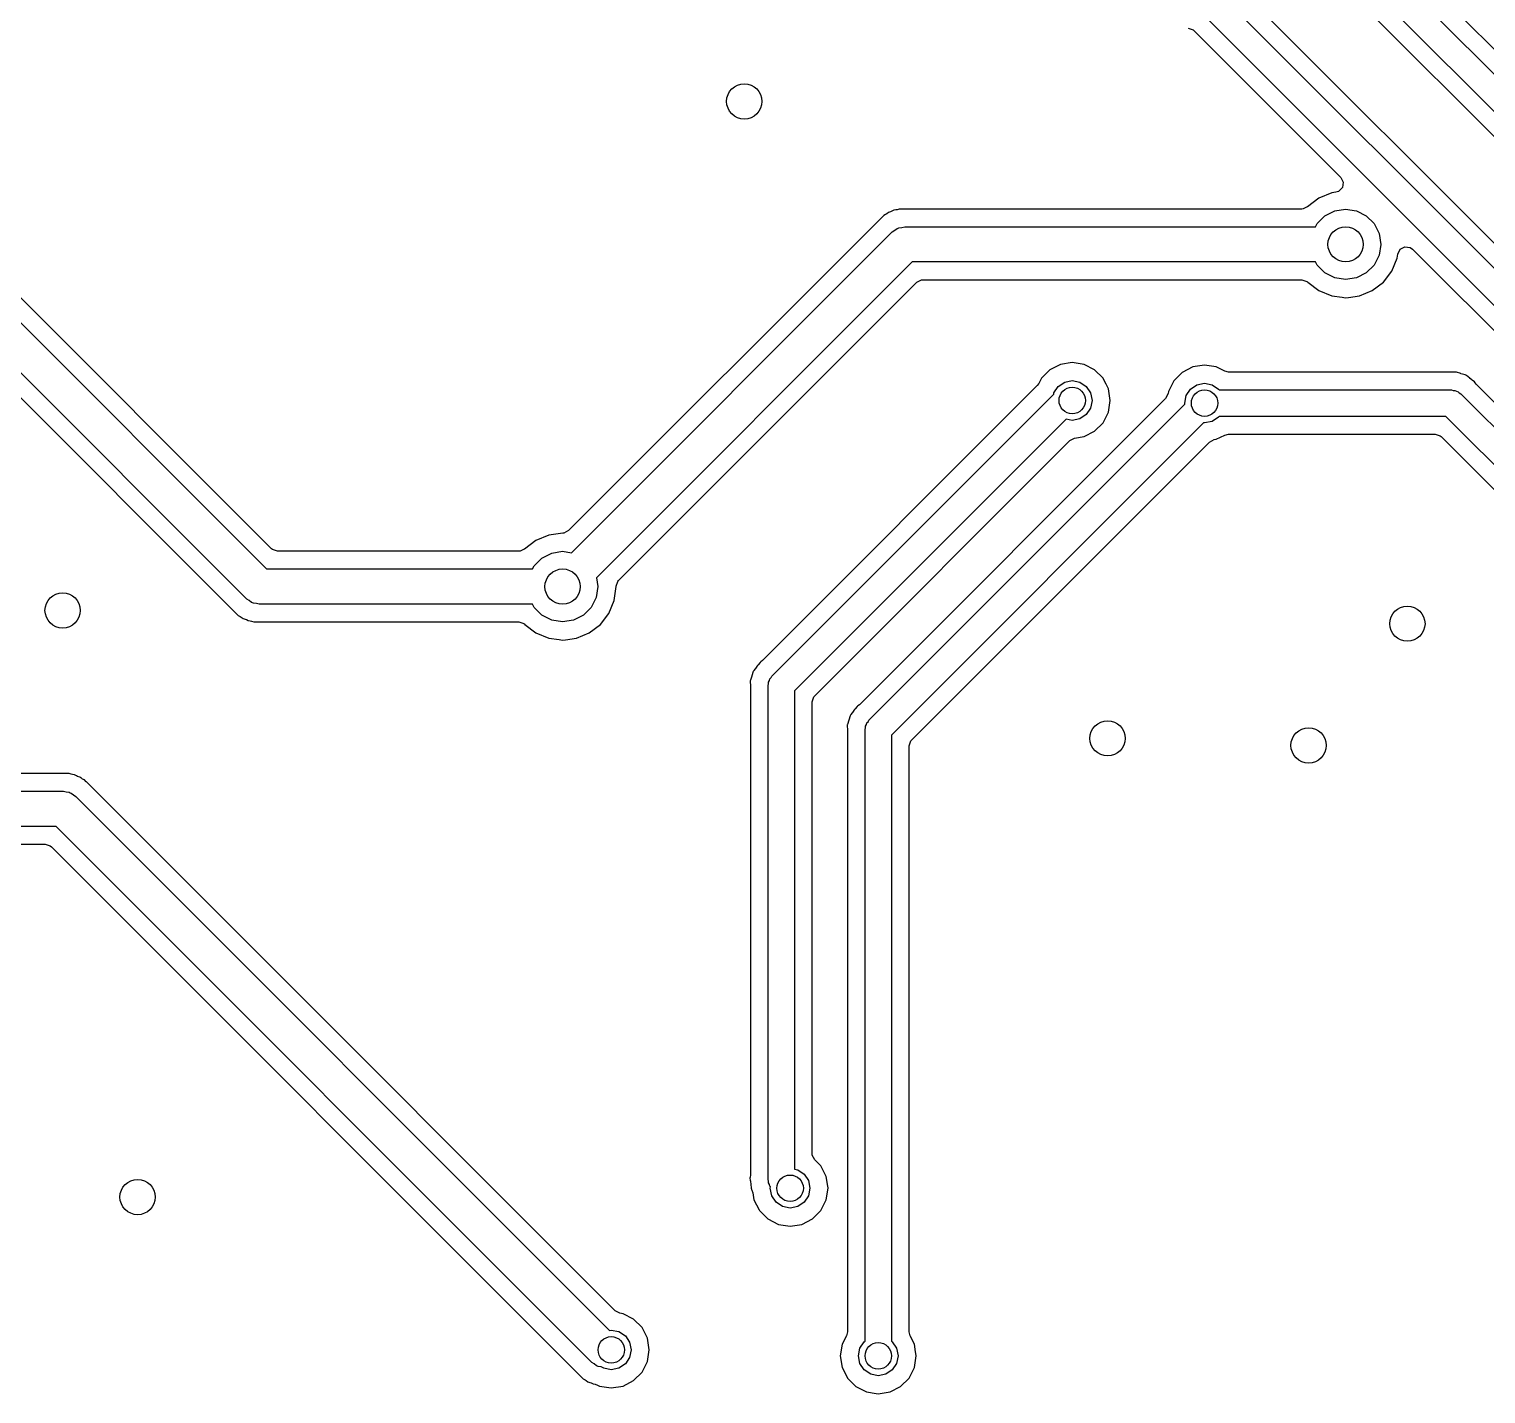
# Model space of a CAD drawing. Extents: x 0 to 2.79, y -2.39 to 0.
# Drawn here: x 1.295 to 1.945, y -1.481 to -0.872 of the extents above; entities that cross this region are included whole.
import ezdxf

# ---------------------------------------------------------------- set-up
doc = ezdxf.new("R2010")
doc.units = 0
doc.header["$MEASUREMENT"] = 0
doc.layers.add('BLACK', color=7, linetype='CONTINUOUS')

msp = doc.modelspace()

# ---------------------------------------------------------------- linework, layer by layer
at = {"layer": 'BLACK', "linetype": 'CONTINUOUS'}
for p, q in [((2.11299, -1.04469), (1.78209, -0.71378)), ((1.81205, -0.754879), (2.09551, -1.03834)), ((2.08543, -1.04497), (1.80543, -0.764961)), ((1.8033, -0.773996), (2.0764, -1.04709)), ((2.14709, -1.16537), (1.83074, -0.84902)), ((1.82386, -0.853304), (2.14497, -1.17441)), ((2.13834, -1.18449), (1.81724, -0.863386)), ((1.81235, -0.87128), (1.81465, -0.872024)), ((1.16157, -0.873273), (1.4009, -1.1126)), ((1.40303, -1.10356), (1.17144, -0.87198)), ((1.81465, -0.872024), (1.81511, -0.872421)), ((1.81511, -0.872421), (1.88052, -0.937828)), ((1.39207, -1.12604), (1.15044, -0.884409)), ((1.14915, -0.894279), (1.38737, -1.1325)), ((1.88123, -0.942354), (1.87953, -0.944057)), ((1.88052, -0.937828), (1.88161, -0.939974)), ((1.88161, -0.939974), (1.88123, -0.942354)), ((1.87073, -0.947065), (1.86559, -0.951011)), ((1.87649, -0.944683), (1.87073, -0.947065)), ((1.87073, -0.947065), (1.87073, -0.947065)), ((1.87827, -0.944448), (1.87649, -0.944683)), ((1.87649, -0.944683), (1.87649, -0.944683)), ((1.87953, -0.944057), (1.87827, -0.944448)), ((1.67555, -0.95569), (1.53576, -1.09549)), ((1.67644, -0.954801), (1.67555, -0.955689)), ((1.67555, -0.955689), (1.67555, -0.95569)), ((1.67555, -0.95569), (1.67555, -0.95569)), ((1.67555, -0.95569), (1.67555, -0.95569)), ((1.67729, -0.95437), (1.67644, -0.954801)), ((1.67781, -0.954051), (1.67729, -0.95437)), ((1.67858, -0.953492), (1.67781, -0.954051)), ((1.67948, -0.953199), (1.67858, -0.953492)), ((1.67858, -0.953492), (1.67858, -0.953492)), ((1.68005, -0.952965), (1.67948, -0.953199)), ((1.68089, -0.952534), (1.68005, -0.952965)), ((1.68183, -0.952385), (1.68089, -0.952534)), ((1.68089, -0.952534), (1.68089, -0.952534)), ((1.68243, -0.952242), (1.68183, -0.952385)), ((1.68333, -0.951949), (1.68243, -0.952242)), ((1.68832, -0.951949), (1.68333, -0.951949)), ((1.68333, -0.951949), (1.68333, -0.951949)), ((1.68333, -0.951949), (1.68333, -0.951949)), ((1.86309, -0.951949), (1.68832, -0.951949)), ((1.8637, -0.951901), (1.86309, -0.951949)), ((1.86555, -0.950956), (1.8637, -0.951901)), ((1.86559, -0.951011), (1.86555, -0.950956)), ((1.86992, -0.95846), (1.8734, -0.954976)), ((1.8734, -0.954976), (1.87779, -0.952739)), ((1.87779, -0.952739), (1.88266, -0.951969)), ((1.88266, -0.951969), (1.88752, -0.952739)), ((1.88752, -0.952739), (1.89191, -0.954976)), ((1.89191, -0.954976), (1.8954, -0.95846)), ((1.53705, -1.10536), (1.68026, -0.962149)), ((1.68026, -0.962149), (1.68138, -0.961446)), ((1.68138, -0.961446), (1.68241, -0.960622)), ((1.68241, -0.960622), (1.68285, -0.960523)), ((1.68285, -0.960523), (1.68323, -0.960284)), ((1.68323, -0.960284), (1.68454, -0.960136)), ((1.68454, -0.960136), (1.68583, -0.959843)), ((1.68583, -0.959843), (1.86921, -0.959843)), ((1.86921, -0.959843), (1.86992, -0.95846)), ((1.8954, -0.95846), (1.89763, -0.96285)), ((1.89763, -0.96285), (1.89841, -0.967717)), ((1.89841, -0.967717), (1.89763, -0.972583)), ((1.90696, -0.969929), (1.90908, -0.96878)), ((1.90908, -0.96878), (1.91147, -0.969094)), ((1.91147, -0.969094), (1.91255, -0.969856)), ((1.68909, -0.975591), (1.54819, -1.11649)), ((1.86921, -0.975591), (1.68909, -0.975591)), ((1.86992, -0.976973), (1.86921, -0.975591)), ((1.89763, -0.972583), (1.8954, -0.976973)), ((1.90331, -0.979639), (1.90569, -0.973888)), ((1.90569, -0.973888), (1.90593, -0.972104)), ((1.90593, -0.972104), (1.90696, -0.969929)), ((1.91255, -0.969856), (2.13146, -1.18877)), ((1.8734, -0.980457), (1.86992, -0.976973)), ((1.87779, -0.982694), (1.8734, -0.980457)), ((1.89191, -0.980457), (1.88752, -0.982694)), ((1.8954, -0.976973), (1.89191, -0.980457)), ((1.89952, -0.984578), (1.90331, -0.979639)), ((1.55806, -1.11778), (1.69122, -0.984626)), ((1.69122, -0.984626), (1.69336, -0.983532)), ((1.69336, -0.983532), (1.69397, -0.983484)), ((1.69397, -0.983484), (1.86309, -0.983484)), ((1.86309, -0.983484), (1.86538, -0.984229)), ((1.86538, -0.984229), (1.86572, -0.984517)), ((1.86572, -0.984517), (1.8658, -0.984578)), ((1.8658, -0.984578), (1.8658, -0.984578)), ((1.8658, -0.984578), (1.87073, -0.988368)), ((1.87073, -0.988368), (1.87649, -0.99075)), ((1.88266, -0.983465), (1.87779, -0.982694)), ((1.88752, -0.982694), (1.88266, -0.983465)), ((1.88883, -0.99075), (1.89458, -0.988368)), ((1.89458, -0.988368), (1.89952, -0.984578)), ((1.87649, -0.99075), (1.88111, -0.991359)), ((1.88111, -0.991359), (1.88266, -0.991562)), ((1.88266, -0.991562), (1.88389, -0.9914)), ((1.88266, -0.991562), (1.88266, -0.991562)), ((1.88266, -0.991562), (1.88266, -0.991562)), ((1.88389, -0.9914), (1.88883, -0.99075)), ((1.76063, -1.02044), (1.75539, -1.02127)), ((1.76587, -1.02127), (1.76063, -1.02044)), ((1.74691, -1.02743), (1.74571, -1.02978)), ((1.75066, -1.02368), (1.74691, -1.02743)), ((1.75539, -1.02127), (1.75066, -1.02368)), ((1.75539, -1.02127), (1.75539, -1.02127)), ((1.7706, -1.02368), (1.76587, -1.02127)), ((1.76587, -1.02127), (1.76587, -1.02127)), ((1.77435, -1.02743), (1.7706, -1.02368)), ((1.7706, -1.02368), (1.7706, -1.02368)), ((1.77441, -1.02754), (1.77435, -1.02743)), ((1.77572, -1.03012), (1.77441, -1.02754)), ((1.80972, -1.02486), (1.80596, -1.02861)), ((1.81444, -1.02245), (1.80972, -1.02486)), ((1.81969, -1.02162), (1.81444, -1.02245)), ((1.81444, -1.02245), (1.81444, -1.02245)), ((1.82493, -1.02245), (1.81969, -1.02162)), ((1.82867, -1.02436), (1.82493, -1.02245)), ((1.83044, -1.02478), (1.82867, -1.02436)), ((1.9296, -1.02478), (1.83044, -1.02478)), ((1.92968, -1.02478), (1.9296, -1.02478)), ((1.93155, -1.0247), (1.92968, -1.02478)), ((1.93165, -1.0247), (1.93155, -1.0247)), ((1.93194, -1.02474), (1.93165, -1.0247)), ((1.93165, -1.0247), (1.93165, -1.0247)), ((1.93222, -1.02478), (1.93194, -1.02474)), ((1.93409, -1.02543), (1.93222, -1.02478)), ((1.93417, -1.02545), (1.93409, -1.02543)), ((1.93478, -1.02563), (1.93417, -1.02545)), ((1.93607, -1.02601), (1.93478, -1.02563)), ((1.93633, -1.02614), (1.93607, -1.02601)), ((1.93607, -1.02601), (1.93607, -1.02601)), ((1.93658, -1.02628), (1.93633, -1.02614)), ((1.93814, -1.02749), (1.93658, -1.02628)), ((1.9382, -1.02754), (1.93814, -1.02749)), ((1.93887, -1.02802), (1.9382, -1.02754)), ((1.745, -1.03076), (1.62225, -1.15351)), ((1.74571, -1.02978), (1.745, -1.03076)), ((1.75233, -1.03459), (1.75245, -1.03401)), ((1.75245, -1.03401), (1.75437, -1.03114)), ((1.75437, -1.03114), (1.75724, -1.02922)), ((1.75724, -1.02922), (1.76063, -1.02854)), ((1.76063, -1.02854), (1.76402, -1.02922)), ((1.76402, -1.02922), (1.76689, -1.03114)), ((1.76689, -1.03114), (1.76881, -1.03401)), ((1.76881, -1.03401), (1.76949, -1.0374)), ((1.77676, -1.03216), (1.77572, -1.03012)), ((1.77759, -1.0374), (1.77676, -1.03216)), ((1.80355, -1.03334), (1.8034, -1.0343)), ((1.80596, -1.02861), (1.80355, -1.03334)), ((1.80355, -1.03334), (1.80355, -1.03334)), ((1.8115, -1.03519), (1.81342, -1.03232)), ((1.81342, -1.03232), (1.8163, -1.0304)), ((1.8163, -1.0304), (1.81969, -1.02972)), ((1.81969, -1.02972), (1.82307, -1.0304)), ((1.82307, -1.0304), (1.82595, -1.03232)), ((1.82595, -1.03232), (1.82619, -1.03268)), ((1.82619, -1.03268), (1.92992, -1.03268)), ((1.92992, -1.03268), (1.93067, -1.03288)), ((1.93067, -1.03288), (1.93145, -1.03288)), ((1.93145, -1.03288), (1.93212, -1.03327)), ((1.93212, -1.03327), (1.93287, -1.03347)), ((1.93287, -1.03347), (1.93342, -1.03402)), ((1.93342, -1.03402), (1.9341, -1.03441)), ((1.93899, -1.02813), (1.93887, -1.02802)), ((1.93917, -1.02829), (1.93899, -1.02813)), ((1.94021, -1.02911), (1.93917, -1.02829)), ((1.94047, -1.0295), (1.94021, -1.02911)), ((1.94098, -1.03012), (1.94047, -1.0295)), ((2.09742, -1.18656), (1.94098, -1.03012)), ((1.62653, -1.16039), (1.75233, -1.03459)), ((1.80231, -1.03644), (1.66556, -1.1732)), ((1.66984, -1.18008), (1.81091, -1.03901)), ((1.76949, -1.0374), (1.76881, -1.04079)), ((1.77676, -1.04264), (1.77759, -1.0374)), ((1.8034, -1.0343), (1.80231, -1.03644)), ((1.81083, -1.03858), (1.8115, -1.03519)), ((1.81091, -1.03901), (1.81083, -1.03858)), ((1.9341, -1.03441), (2.09485, -1.19516)), ((1.75791, -1.04572), (1.63661, -1.16701)), ((1.76063, -1.04626), (1.75791, -1.04572)), ((1.76402, -1.04559), (1.76063, -1.04626)), ((1.76689, -1.04367), (1.76402, -1.04559)), ((1.76881, -1.04079), (1.76689, -1.04367)), ((1.77435, -1.04737), (1.77676, -1.04264)), ((1.82307, -1.04677), (1.81969, -1.04744)), ((1.82595, -1.04485), (1.82307, -1.04677)), ((1.82619, -1.04449), (1.82595, -1.04485)), ((1.92748, -1.04449), (1.82619, -1.04449)), ((2.0865, -1.20351), (1.92748, -1.04449)), ((1.81926, -1.04736), (1.67992, -1.1867)), ((1.76164, -1.0542), (1.76587, -1.05353)), ((1.76587, -1.05353), (1.7706, -1.05112)), ((1.7706, -1.05112), (1.77435, -1.04737)), ((1.81969, -1.04744), (1.81926, -1.04736)), ((1.82493, -1.05471), (1.82867, -1.05281)), ((1.82867, -1.05281), (1.83044, -1.05238)), ((1.83044, -1.05238), (1.92259, -1.05238)), ((1.92259, -1.05238), (1.92488, -1.05313)), ((1.92488, -1.05313), (1.92535, -1.05352)), ((1.92535, -1.05352), (2.0779, -1.20608)), ((1.64565, -1.16914), (1.75949, -1.0553)), ((1.68896, -1.18883), (1.82182, -1.05596)), ((1.75949, -1.0553), (1.76164, -1.0542)), ((1.82182, -1.05596), (1.82397, -1.05486)), ((1.82397, -1.05486), (1.82493, -1.05471)), ((1.5269, -1.09744), (1.52115, -1.09982)), ((1.53317, -1.09661), (1.5269, -1.09744)), ((1.5269, -1.09744), (1.5269, -1.09744)), ((1.53361, -1.09658), (1.53317, -1.09661)), ((1.53576, -1.09549), (1.53361, -1.09658)), ((1.40349, -1.10396), (1.40303, -1.10356)), ((1.40578, -1.1047), (1.40349, -1.10396)), ((1.5135, -1.1047), (1.40578, -1.1047)), ((1.51411, -1.10466), (1.5135, -1.1047)), ((1.51596, -1.10371), (1.51411, -1.10466)), ((1.51601, -1.10377), (1.51596, -1.10371)), ((1.52115, -1.09982), (1.51601, -1.10377)), ((1.52115, -1.09982), (1.52115, -1.09982)), ((1.52381, -1.10773), (1.5282, -1.1055)), ((1.5282, -1.1055), (1.53307, -1.10472)), ((1.53307, -1.10472), (1.53705, -1.10536)), ((1.51963, -1.1126), (1.52033, -1.11122)), ((1.52033, -1.11122), (1.52381, -1.10773)), ((1.4009, -1.1126), (1.51963, -1.1126)), ((1.54819, -1.11649), (1.54882, -1.12047)), ((1.55702, -1.12023), (1.55766, -1.11825)), ((1.55766, -1.11825), (1.55806, -1.11778)), ((1.54882, -1.12047), (1.54805, -1.12534)), ((1.5561, -1.12664), (1.55692, -1.12047)), ((1.55692, -1.12047), (1.55695, -1.12022)), ((1.55695, -1.12022), (1.55702, -1.12023)), ((1.39319, -1.12674), (1.39207, -1.12604)), ((1.39422, -1.12757), (1.39319, -1.12674)), ((1.39466, -1.12767), (1.39422, -1.12757)), ((1.39504, -1.1279), (1.39466, -1.12767)), ((1.39635, -1.12805), (1.39504, -1.1279)), ((1.39764, -1.12835), (1.39635, -1.12805)), ((1.51963, -1.12835), (1.39764, -1.12835)), ((1.52033, -1.12973), (1.51963, -1.12835)), ((1.52381, -1.13321), (1.52033, -1.12973)), ((1.54581, -1.12973), (1.54233, -1.13321)), ((1.54805, -1.12534), (1.54581, -1.12973)), ((1.55372, -1.1324), (1.5561, -1.12664)), ((1.38737, -1.1325), (1.38825, -1.13339)), ((1.38825, -1.13339), (1.38825, -1.13339)), ((1.38825, -1.13339), (1.3891, -1.13382)), ((1.3891, -1.13382), (1.38962, -1.13414)), ((1.38962, -1.13414), (1.39039, -1.1347)), ((1.39039, -1.1347), (1.39129, -1.13499)), ((1.39129, -1.13499), (1.39186, -1.13522)), ((1.39186, -1.13522), (1.3927, -1.13566)), ((1.3927, -1.13566), (1.39364, -1.1358)), ((1.39364, -1.1358), (1.39424, -1.13595)), ((1.39424, -1.13595), (1.39514, -1.13624)), ((1.39514, -1.13624), (1.3964, -1.13624)), ((1.3964, -1.13624), (1.5135, -1.13624)), ((1.5135, -1.13624), (1.51579, -1.13698)), ((1.51579, -1.13698), (1.51613, -1.13727)), ((1.51613, -1.13727), (1.51621, -1.13733)), ((1.51621, -1.13733), (1.51621, -1.13733)), ((1.51621, -1.13733), (1.52115, -1.14112)), ((1.5282, -1.13545), (1.52381, -1.13321)), ((1.53307, -1.13622), (1.5282, -1.13545)), ((1.53794, -1.13545), (1.53307, -1.13622)), ((1.54233, -1.13321), (1.53794, -1.13545)), ((1.54499, -1.14112), (1.54993, -1.13733)), ((1.54993, -1.13733), (1.55372, -1.1324)), ((1.52115, -1.14112), (1.5269, -1.14351)), ((1.5269, -1.14351), (1.53153, -1.14412)), ((1.53153, -1.14412), (1.53307, -1.14432)), ((1.53307, -1.14432), (1.53431, -1.14416)), ((1.53307, -1.14432), (1.53307, -1.14432)), ((1.53307, -1.14432), (1.53307, -1.14432)), ((1.53431, -1.14416), (1.53924, -1.14351)), ((1.53924, -1.14351), (1.54499, -1.14112)), ((1.61962, -1.15635), (1.6184, -1.15791)), ((1.61967, -1.15628), (1.61962, -1.15635)), ((1.62014, -1.15562), (1.61967, -1.15628)), ((1.62026, -1.1555), (1.62014, -1.15562)), ((1.62042, -1.15532), (1.62026, -1.1555)), ((1.62123, -1.15427), (1.62042, -1.15532)), ((1.62162, -1.15402), (1.62123, -1.15427)), ((1.62123, -1.15427), (1.62123, -1.15427)), ((1.62225, -1.15351), (1.62162, -1.15402)), ((1.61686, -1.16255), (1.61683, -1.16284)), ((1.61683, -1.16284), (1.61691, -1.16481)), ((1.61691, -1.16226), (1.61686, -1.16255)), ((1.61755, -1.16039), (1.61691, -1.16226)), ((1.61758, -1.16032), (1.61755, -1.16039)), ((1.61814, -1.15842), (1.61758, -1.16032)), ((1.61827, -1.15816), (1.61814, -1.15842)), ((1.6184, -1.15791), (1.61827, -1.15816)), ((1.6248, -1.16457), (1.625, -1.16382)), ((1.625, -1.16304), (1.62539, -1.16237)), ((1.625, -1.16382), (1.625, -1.16304)), ((1.62539, -1.16237), (1.62559, -1.16161)), ((1.62559, -1.16161), (1.62614, -1.16106)), ((1.62614, -1.16106), (1.62653, -1.16039)), ((1.61691, -1.16481), (1.61691, -1.16489)), ((1.61691, -1.16489), (1.61691, -1.3832)), ((1.6248, -1.38504), (1.6248, -1.16457)), ((1.63661, -1.16701), (1.63661, -1.38051)), ((1.64451, -1.1719), (1.64525, -1.16961)), ((1.64525, -1.16961), (1.64565, -1.16914)), ((1.64451, -1.37353), (1.64451, -1.1719)), ((1.66293, -1.17603), (1.66171, -1.17759)), ((1.66297, -1.17597), (1.66293, -1.17603)), ((1.66345, -1.1753), (1.66297, -1.17597)), ((1.66357, -1.17519), (1.66345, -1.1753)), ((1.66373, -1.175), (1.66357, -1.17519)), ((1.66454, -1.17396), (1.66373, -1.175)), ((1.66493, -1.1737), (1.66454, -1.17396)), ((1.66454, -1.17396), (1.66454, -1.17396)), ((1.66556, -1.1732), (1.66493, -1.1737)), ((1.66017, -1.18223), (1.66013, -1.18252)), ((1.66013, -1.18252), (1.66021, -1.1845)), ((1.66022, -1.18195), (1.66017, -1.18223)), ((1.66086, -1.18008), (1.66022, -1.18195)), ((1.66088, -1.18), (1.66086, -1.18008)), ((1.66145, -1.17811), (1.66088, -1.18)), ((1.66157, -1.17785), (1.66145, -1.17811)), ((1.66171, -1.17759), (1.66157, -1.17785)), ((1.66811, -1.18425), (1.66831, -1.1835)), ((1.66831, -1.18272), (1.6687, -1.18205)), ((1.66831, -1.1835), (1.66831, -1.18272)), ((1.6687, -1.18205), (1.6689, -1.1813)), ((1.6689, -1.1813), (1.66945, -1.18075)), ((1.66945, -1.18075), (1.66984, -1.18008)), ((1.66021, -1.1845), (1.66022, -1.18458)), ((1.66022, -1.18458), (1.66022, -1.45303)), ((1.66811, -1.45728), (1.66811, -1.18425)), ((1.67992, -1.1867), (1.67992, -1.45728)), ((1.68781, -1.19158), (1.68856, -1.18929)), ((1.68856, -1.18929), (1.68896, -1.18883)), ((1.68781, -1.45303), (1.68781, -1.19158)), ((1.31144, -1.20392), (1.10342, -1.20392)), ((1.3127, -1.20392), (1.31144, -1.20392)), ((1.3136, -1.20421), (1.3127, -1.20392)), ((1.3127, -1.20392), (1.3127, -1.20392)), ((1.31419, -1.20435), (1.3136, -1.20421)), ((1.31513, -1.2045), (1.31419, -1.20435)), ((1.31598, -1.20493), (1.31513, -1.2045)), ((1.31654, -1.20517), (1.31598, -1.20493)), ((1.31745, -1.20546), (1.31654, -1.20517)), ((1.31798, -1.20585), (1.31745, -1.20546)), ((1.31745, -1.20546), (1.31745, -1.20546)), ((1.31821, -1.20602), (1.31798, -1.20585)), ((1.31873, -1.20634), (1.31821, -1.20602)), ((1.31958, -1.20677), (1.31873, -1.20634)), ((1.32037, -1.20756), (1.31958, -1.20677)), ((1.31958, -1.20677), (1.31958, -1.20677)), ((1.32047, -1.20766), (1.32037, -1.20756)), ((1.32037, -1.20756), (1.32037, -1.20756)), ((1.4386, -1.32579), (1.32047, -1.20766)), ((1.32047, -1.20766), (1.32047, -1.20766)), ((1.09854, -1.21181), (1.3102, -1.21181)), ((1.3102, -1.21181), (1.31149, -1.2121)), ((1.31149, -1.2121), (1.3128, -1.21225)), ((1.3128, -1.21225), (1.31318, -1.21249)), ((1.31318, -1.21249), (1.31361, -1.21259)), ((1.31361, -1.21259), (1.31465, -1.21341)), ((1.31465, -1.21341), (1.31577, -1.21412)), ((1.31577, -1.21412), (1.55405, -1.4524)), ((1.30694, -1.22756), (1.09528, -1.22756)), ((1.54606, -1.46668), (1.30694, -1.22756)), ((1.09403, -1.23545), (1.30205, -1.23545)), ((1.30205, -1.23545), (1.30434, -1.2362)), ((1.30434, -1.2362), (1.30481, -1.23659)), ((1.30481, -1.23659), (1.54135, -1.47314)), ((1.49727, -1.38446), (1.4386, -1.32579)), ((1.64456, -1.37414), (1.64451, -1.37353)), ((1.64565, -1.37629), (1.64456, -1.37414)), ((1.64711, -1.37775), (1.64565, -1.37629)), ((1.64837, -1.37901), (1.64711, -1.37775)), ((1.55647, -1.44366), (1.49727, -1.38446)), ((1.61683, -1.384), (1.61673, -1.38446)), ((1.61673, -1.38446), (1.61685, -1.3854)), ((1.61691, -1.3832), (1.61683, -1.384)), ((1.625, -1.38579), (1.6248, -1.38504)), ((1.63661, -1.38051), (1.63804, -1.38079)), ((1.63804, -1.38079), (1.64091, -1.38271)), ((1.64091, -1.38271), (1.64283, -1.38559)), ((1.65078, -1.38374), (1.64837, -1.37901)), ((1.65145, -1.38799), (1.65078, -1.38374)), ((1.61685, -1.3854), (1.61689, -1.38578)), ((1.61689, -1.38578), (1.61691, -1.38602)), ((1.61691, -1.38602), (1.61691, -1.38618)), ((1.61691, -1.38618), (1.61704, -1.38699)), ((1.61704, -1.38699), (1.61706, -1.38707)), ((1.61706, -1.38707), (1.6173, -1.38903)), ((1.6173, -1.38903), (1.61738, -1.38931)), ((1.61738, -1.38931), (1.61748, -1.38958)), ((1.61748, -1.38958), (1.61759, -1.38979)), ((1.61759, -1.38979), (1.61801, -1.39104)), ((1.61801, -1.39104), (1.61851, -1.39422)), ((1.625, -1.38657), (1.625, -1.38579)), ((1.62539, -1.38724), (1.625, -1.38657)), ((1.62559, -1.38799), (1.62539, -1.38724)), ((1.62592, -1.38832), (1.62559, -1.38799)), ((1.62579, -1.38898), (1.62592, -1.38832)), ((1.62646, -1.39237), (1.62579, -1.38898)), ((1.64283, -1.38559), (1.6435, -1.38898)), ((1.6435, -1.38898), (1.64283, -1.39237)), ((1.65078, -1.39422), (1.65161, -1.38898)), ((1.65159, -1.38886), (1.65145, -1.38799)), ((1.65161, -1.38898), (1.65159, -1.38886)), ((1.61851, -1.39422), (1.61852, -1.39422)), ((1.61852, -1.39422), (1.62077, -1.39864)), ((1.62838, -1.39524), (1.62646, -1.39237)), ((1.63126, -1.39716), (1.62838, -1.39524)), ((1.63465, -1.39783), (1.63126, -1.39716)), ((1.63804, -1.39716), (1.63465, -1.39783)), ((1.64091, -1.39524), (1.63804, -1.39716)), ((1.64283, -1.39237), (1.64091, -1.39524)), ((1.64837, -1.39895), (1.65078, -1.39422)), ((1.62077, -1.39864), (1.62092, -1.39895)), ((1.62092, -1.39895), (1.62468, -1.4027)), ((1.62468, -1.4027), (1.6294, -1.40511)), ((1.63989, -1.40511), (1.64461, -1.4027)), ((1.64461, -1.4027), (1.64837, -1.39895)), ((1.6294, -1.40511), (1.63366, -1.40578)), ((1.63366, -1.40578), (1.63465, -1.40594)), ((1.63465, -1.40594), (1.63989, -1.40511)), ((1.63465, -1.40594), (1.63465, -1.40594)), ((1.63465, -1.40594), (1.63465, -1.40594)), ((1.55862, -1.44475), (1.55647, -1.44366)), ((1.56006, -1.44498), (1.55862, -1.44475)), ((1.56478, -1.44739), (1.56006, -1.44498)), ((1.56006, -1.44498), (1.56006, -1.44498)), ((1.56854, -1.45114), (1.56478, -1.44739)), ((1.56478, -1.44739), (1.56478, -1.44739)), ((1.55405, -1.4524), (1.55481, -1.45225)), ((1.55481, -1.45225), (1.5582, -1.45293)), ((1.5582, -1.45293), (1.56108, -1.45485)), ((1.56108, -1.45485), (1.563, -1.45772)), ((1.57094, -1.45587), (1.56854, -1.45114)), ((1.57177, -1.46111), (1.57094, -1.45587)), ((1.65979, -1.4548), (1.65789, -1.45854)), ((1.66022, -1.45303), (1.65979, -1.4548)), ((1.68824, -1.4548), (1.68781, -1.45303)), ((1.69015, -1.45854), (1.68824, -1.4548)), ((1.563, -1.45772), (1.56367, -1.46111)), ((1.56367, -1.46111), (1.563, -1.4645)), ((1.57094, -1.46635), (1.57177, -1.46111)), ((1.65789, -1.45854), (1.65705, -1.46378)), ((1.65789, -1.45854), (1.65789, -1.45854)), ((1.66516, -1.46378), (1.66583, -1.46039)), ((1.66583, -1.46039), (1.66775, -1.45752)), ((1.66775, -1.45752), (1.66811, -1.45728)), ((1.67992, -1.45728), (1.68028, -1.45752)), ((1.68028, -1.45752), (1.6822, -1.46039)), ((1.6822, -1.46039), (1.68287, -1.46378)), ((1.69069, -1.46197), (1.69015, -1.45854)), ((1.69015, -1.45854), (1.69015, -1.45854)), ((1.69095, -1.46358), (1.69069, -1.46197)), ((1.54717, -1.46738), (1.54606, -1.46668)), ((1.54821, -1.46821), (1.54717, -1.46738)), ((1.54864, -1.46831), (1.54821, -1.46821)), ((1.54902, -1.46854), (1.54864, -1.46831)), ((1.55034, -1.46869), (1.54902, -1.46854)), ((1.55062, -1.46876), (1.55034, -1.46869)), ((1.55142, -1.4693), (1.55062, -1.46876)), ((1.55481, -1.46997), (1.55142, -1.4693)), ((1.5582, -1.4693), (1.55481, -1.46997)), ((1.56108, -1.46738), (1.5582, -1.4693)), ((1.563, -1.4645), (1.56108, -1.46738)), ((1.56854, -1.47108), (1.57094, -1.46635)), ((1.65705, -1.46378), (1.65705, -1.46378)), ((1.65705, -1.46378), (1.65789, -1.46902)), ((1.65789, -1.46902), (1.65789, -1.46902)), ((1.65789, -1.46902), (1.66009, -1.47336)), ((1.66583, -1.46717), (1.66516, -1.46378)), ((1.66775, -1.47004), (1.66583, -1.46717)), ((1.6822, -1.46717), (1.68028, -1.47004)), ((1.68287, -1.46378), (1.6822, -1.46717)), ((1.68774, -1.47375), (1.69015, -1.46902)), ((1.69015, -1.46902), (1.69098, -1.46378)), ((1.69098, -1.46378), (1.69095, -1.46358)), ((1.54135, -1.47314), (1.54196, -1.47375)), ((1.54196, -1.47375), (1.54224, -1.47403)), ((1.54224, -1.47403), (1.54309, -1.47446)), ((1.54309, -1.47446), (1.54361, -1.47478)), ((1.54361, -1.47478), (1.54438, -1.47534)), ((1.54438, -1.47534), (1.54438, -1.47534)), ((1.54438, -1.47534), (1.54438, -1.47534)), ((1.54438, -1.47534), (1.54528, -1.47563)), ((1.54528, -1.47563), (1.54584, -1.47586)), ((1.54584, -1.47586), (1.54669, -1.47629)), ((1.54669, -1.47629), (1.54756, -1.47643)), ((1.56006, -1.47724), (1.56478, -1.47483)), ((1.56478, -1.47483), (1.56854, -1.47108)), ((1.66009, -1.47336), (1.66029, -1.47375)), ((1.66029, -1.47375), (1.66405, -1.4775)), ((1.67063, -1.47196), (1.66775, -1.47004)), ((1.67402, -1.47264), (1.67063, -1.47196)), ((1.67741, -1.47196), (1.67402, -1.47264)), ((1.68028, -1.47004), (1.67741, -1.47196)), ((1.68399, -1.4775), (1.68774, -1.47375)), ((1.54756, -1.47643), (1.54872, -1.47681)), ((1.54872, -1.47681), (1.54957, -1.47724)), ((1.54957, -1.47724), (1.55481, -1.47807)), ((1.55481, -1.47807), (1.56006, -1.47724)), ((1.66405, -1.4775), (1.66405, -1.4775)), ((1.66405, -1.4775), (1.66869, -1.47987)), ((1.66869, -1.47987), (1.66877, -1.47991)), ((1.66877, -1.47991), (1.67303, -1.48058)), ((1.67303, -1.48058), (1.67402, -1.48074)), ((1.67402, -1.48074), (1.67926, -1.47991)), ((1.67402, -1.48074), (1.67402, -1.48074)), ((1.67402, -1.48074), (1.67402, -1.48074)), ((1.67926, -1.47991), (1.68399, -1.4775))]:
    msp.add_line(p, q, dxfattribs=at)
at = {"layer": 'BLACK'}
for centre, radius in [((1.61417, -0.903937), 0.007874), ((1.88266, -0.967717), 0.007874), ((1.76063, -1.0374), 0.005906), ((1.81969, -1.03858), 0.005906), ((1.53307, -1.12047), 0.007874), ((1.30984, -1.1311), 0.007874), ((1.91024, -1.13701), 0.007874), ((1.77638, -1.18819), 0.007874), ((1.86614, -1.19134), 0.007874), ((1.34331, -1.39291), 0.007874), ((1.63465, -1.38898), 0.005906), ((1.55481, -1.46111), 0.005906), ((1.67402, -1.46378), 0.005906)]:
    msp.add_circle(centre, radius, dxfattribs=at)

doc.saveas('drawing.dxf')
